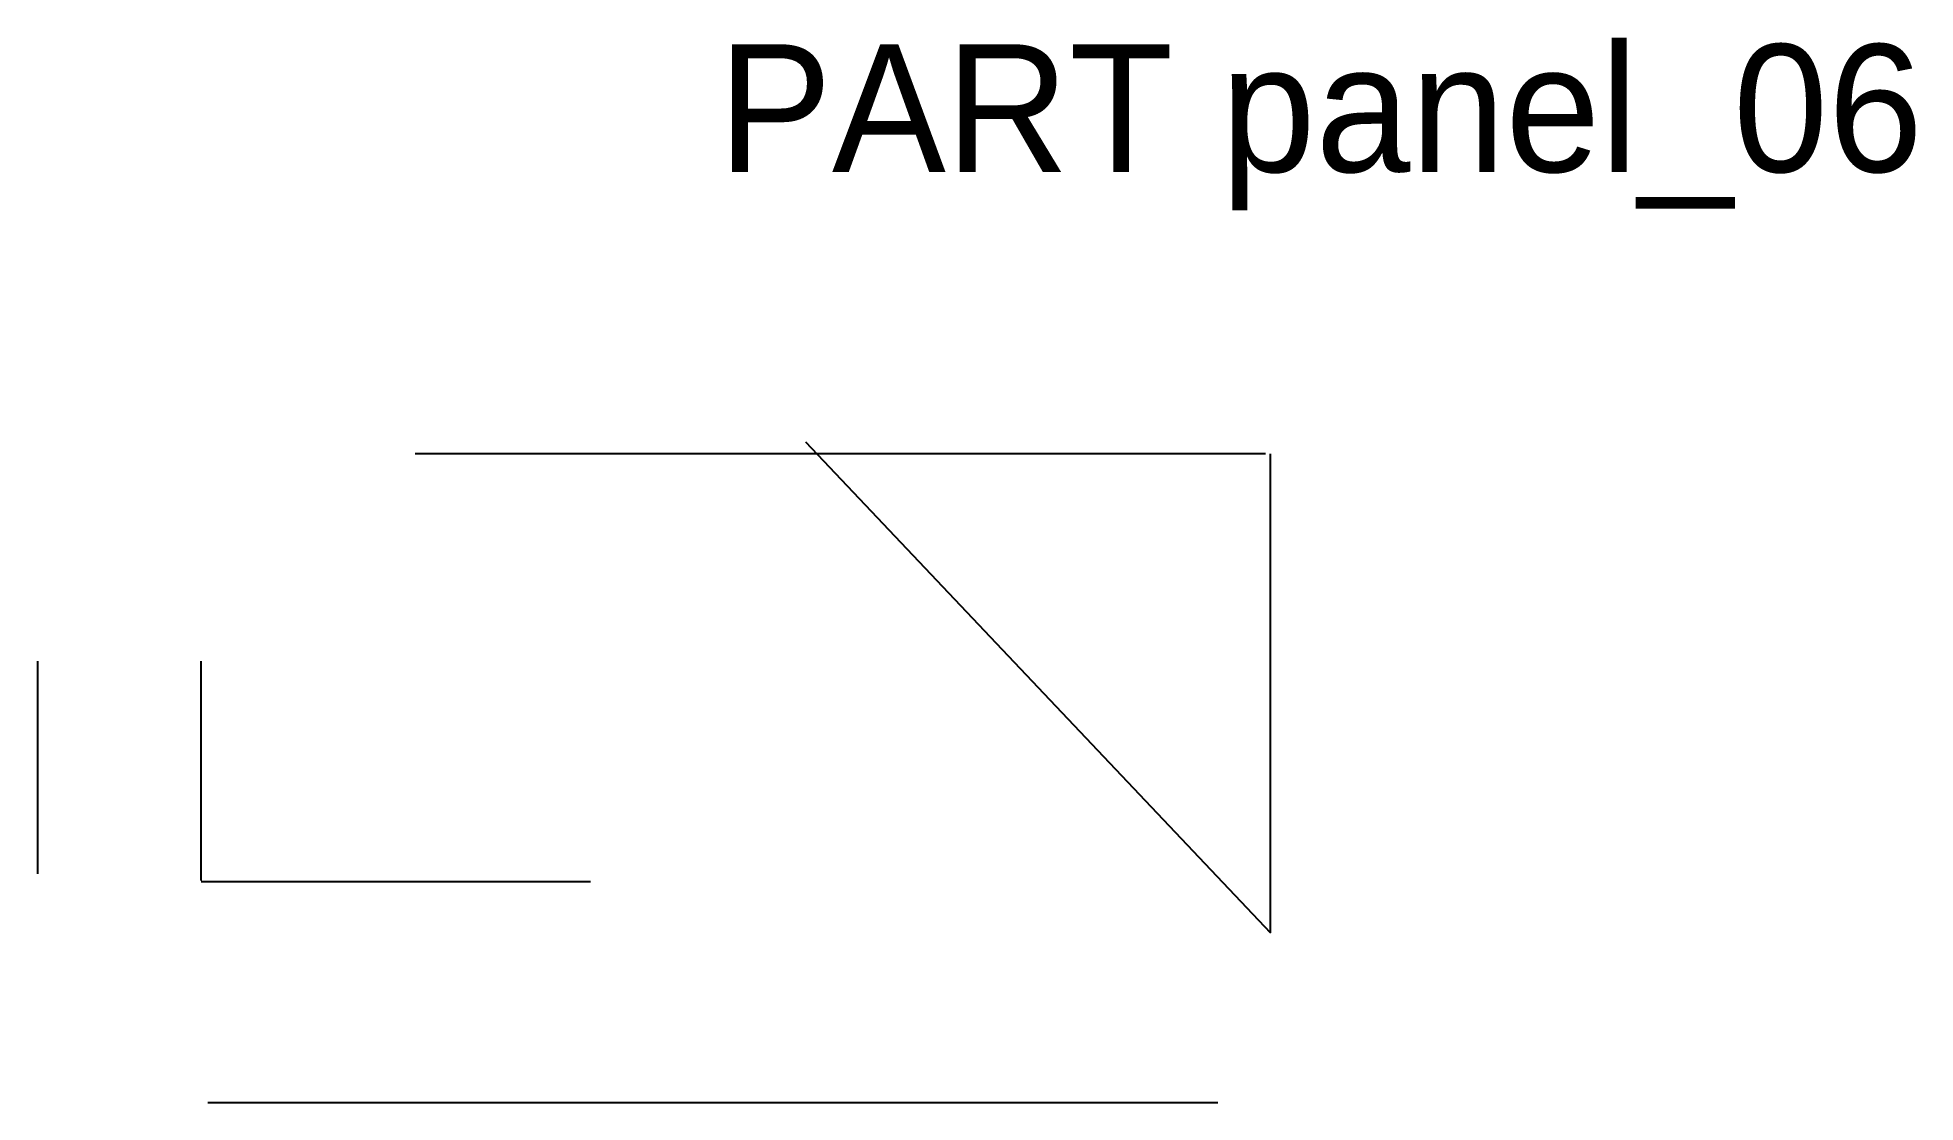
# Model space of a CAD drawing. Header units: millimetres. Extents: x 24 to 201, y 38 to 138.
import ezdxf

# ---------------------------------------------------------------- set-up
doc = ezdxf.new("R2010")
doc.units = ezdxf.units.MM
for name, color, linetype in [('ANNOTATIONS', 3, 'Continuous'), ('DIMENSION', 1, 'Continuous'), ('GEOMETRY', 7, 'Continuous')]:
    doc.layers.add(name, color=color, linetype=linetype)

msp = doc.modelspace()

# ---------------------------------------------------------------- linework, layer by layer
at = {"layer": 'DIMENSION'}
for p, q in [((24, 79), (24, 59)), ((39.38, 58.38), (39.38, 79)), ((76, 58.25), (39.38, 58.25))]:
    msp.add_line(p, q, dxfattribs=at)
at = {"layer": 'GEOMETRY'}
for p, q in [((96.2, 99.63), (139.94, 53.44)), ((96.2, 99.63), (139.94, 53.44)), ((139.46, 98.5), (59.5, 98.5)), ((139.46, 98.5), (59.5, 98.5)), ((139.94, 53.44), (139.94, 98.5)), ((139.94, 53.44), (139.94, 98.5)), ((24, 79), (24, 59)), ((39.38, 58.38), (39.38, 79)), ((76, 58.25), (39.38, 58.25)), ((40, 37.5), (135, 37.5)), ((40, 37.5), (135, 37.5))]:
    msp.add_line(p, q, dxfattribs=at)

# ---------------------------------------------------------------- texts
at = {"layer": 'ANNOTATIONS'}
msp.add_text('PART panel_06', height=12, dxfattribs=at).set_placement((88, 125))

doc.saveas('drawing.dxf')
